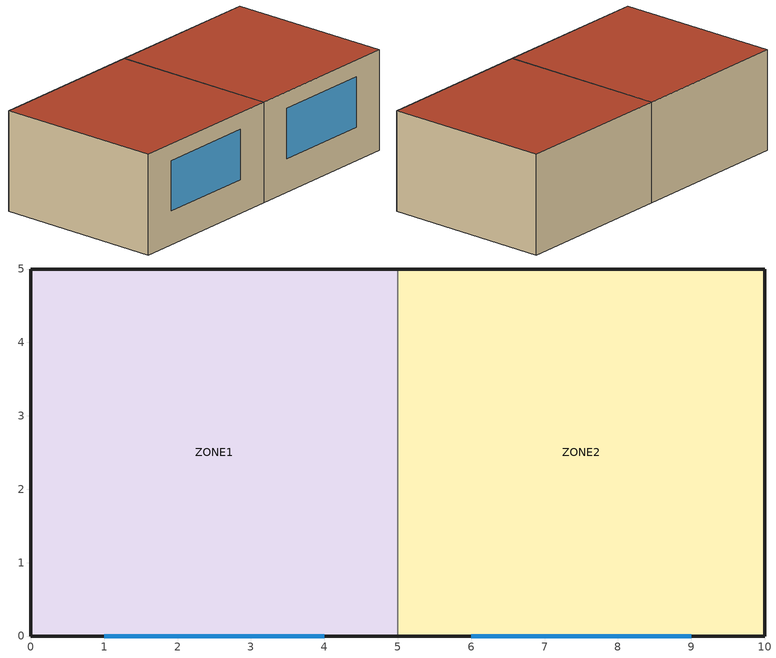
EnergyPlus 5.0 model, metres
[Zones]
ZONE1
 floor ground (GROUND_FLOOR): 5,5 5,0 0,0 0,5 z0
 wall outside (EXT_WALL): 5,5 0,5 0,0 5,0 z0:3
 wall to ZONE2 (ADJ_WALL): 5,0 5,5 z0:3
 window (EXT_WINDOW1): 1,0 4,0 z1:2.5
 roof outside (EXT_ROOF): 0,5 0,0 5,0 5,5 z3
ZONE2
 floor ground (GROUND_FLOOR): 10,5 10,0 5,0 5,5 z0
 wall outside (EXT_WALL): 5,0 10,0 10,5 5,5 z0:3
 wall to ZONE1 (ADJ_WALL): 5,5 5,0 z0:3
 window (EXT_WINDOW1): 6,0 9,0 z1:2.5
 roof outside (EXT_ROOF): 5,5 5,0 10,0 10,5 z3
[Building]
TRNSYS17: North Axis {deg}=0; Terrain=City; Loads Convergence Tolerance Value=0; Temperature Convergence Tolerance Value {deltaC}=0; Solar Distribution=FullInteriorAndExterior; Maximum Number of Warmup Days=0
[Site:Location]
not used: Latitude {deg}=0; Longitude {deg}=0; TimeZone {hr}=0; Elevation {m}=0
[Construction]
GROUND_FLOOR; EXT_WALL; EXT_ROOF; ADJ_WALL; EXT_WINDOW1: 
[WindowProperty:ShadingControl]
ESHADE=0; ISHADE=INPUT 1*MAX_ISHADE : SHADECNTRL=ISHADE_INTERNAL
[SurfaceProperty:OtherSideCoefficients]
BOUNDARY=IDENTICAL; BOUNDARY=INPUT 1*TBOUNDARY; BOUNDARY=INPUT 1*TBOUNDARY_2; BOUNDARY=INPUT 1*TBOUNDARY_3; BOUNDARY=INPUT 1*TGROUND; BOUNDARY=20; BOUNDARY=15
[Zone] Multiplier=1
ZONE1; ZONE2
